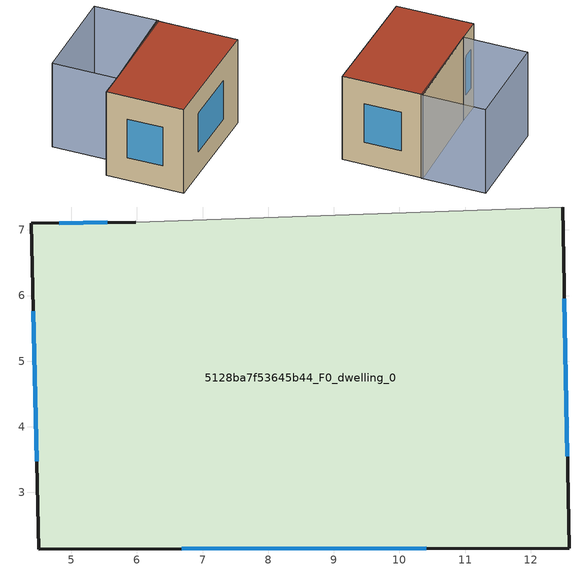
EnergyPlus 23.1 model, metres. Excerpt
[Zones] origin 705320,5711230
5128ba7f53645b44_F0_dwelling_0
 floor ground (EU_floor_Construction): 12.49,7.35 12.59,2.15 4.51,2.14 4.39,7.1 5.98,7.12 z0
 wall outside (EU_wall_Construction): 5.98,7.12 4.39,7.1 4.51,2.14 12.59,2.15 12.49,7.35 z0:6
 wall adiabatic (EU_wall_Construction): 12.49,7.35 5.98,7.12 z0:6
 window (EU_Window_Construction): 6.69,2.14 10.41,2.15 / 4.42,5.76 4.48,3.48 / 5.55,7.11 4.82,7.1 / 12.56,3.55 12.51,5.95 z1.62:4.38
 roof outside (EU_roof_Construction): 12.59,2.15 12.49,7.35 5.98,7.12 4.39,7.1 4.51,2.14 z6
shading: 5.89,11.27 12.43,11.4 / 12.43,11.4 12.51,7.25 / 12.51,7.25 5.97,7.12 / 5.97,7.12 5.89,11.27 / 12.43,11.4 5.89,11.27 z0:6
[Building]
EU S2 Campaign: North Axis=0; Terrain=City; Solar Distribution=FullExterior
[Site:Location]
London: Latitude=51.5; Longitude=-0.5; Time Zone=0; Elevation=25
[SizingPeriod:WeatherFileDays]
AnnualSizingPeriod: Begin Month=1; Begin Day of Month=1; End Month=12; End Day of Month=31; Day of Week for Start Day=Monday; Use Weather File Daylight Saving Period=No; Use Weather File Rain and Snow Indicators=No
[MATERIAL]
EU_InternalMass_Material: Roughness=MediumRough; Thickness=0.1; Conductivity=1; Density=1800; Specific Heat=900; Thermal Absorptance=0.9; Solar Absorptance=0.7; Visible Absorptance=0.7
[MATERIAL:NOMASS] Roughness=MediumRough; Thermal Absorptance=0.9; Solar Absorptance=0.7; Visible Absorptance=0.7
Name | Thermal Resistance
EU_wall_NoMass | 0.555556
EU_roof_NoMass | 0.510204
EU_floor_NoMass | 1.68919
[WINDOWMATERIAL:SIMPLEGLAZINGSYSTEM]
EU_Window_SimpleGlazing: UFactor=3.96; Solar Heat Gain Coefficient=0.85; Visible Transmittance=0.85
[CONSTRUCTION]
EU_wall_Construction: EU_wall_NoMass
EU_roof_Construction: EU_roof_NoMass
EU_floor_Construction: EU_floor_NoMass
EU_InternalMass_Construction: EU_InternalMass_Material
EU_Window_Construction: EU_Window_SimpleGlazing
[ZONE]
5128ba7f53645b44_F0_dwelling_0: Type=1; Multiplier=1; Ceiling Height=autocalculate; Volume=245.924; Floor Area=autocalculate; Part of Total Floor Area=Yes
[INTERNALMASS]
5128ba7f53645b44_F0_dwelling_0_EU_InternalMass: Construction=EU_InternalMass_Construction; Zone or ZoneList=5128ba7f53645b44_F0_dwelling_0; Surface Area=40.9872
[OTHEREQUIPMENT]
EU_Step8_InternalGain_5128ba7f53645b44_F0_dwelling_0_f000: Fuel Type=Electricity; Zone or ZoneList or Space or SpaceList=5128ba7f53645b44_F0_dwelling_0; Schedule=EU_Step8_GainSchedule_5128ba7f53645b44_F0_dwelling_0_f000; Design Level Calculation Method=Watts/Area; Power per Zone Floor Area=1; Fraction Latent=0; Fraction Radiant=0; Fraction Lost=0; Carbon Dioxide Generation Rate=0; EndUse Subcategory=EU_Step8_InternalGains
[ZONEVENTILATION:DESIGNFLOWRATE]
EU_ConstantAir_5128ba7f53645b44_F0_dwelling_0: Zone or ZoneList or Space or SpaceList=5128ba7f53645b44_F0_dwelling_0; Schedule=EU_AlwaysOn; Design Flow Rate Calculation Method=AirChanges/Hour; Air Changes per Hour=0.48; Ventilation Type=Natural; Fan Pressure Rise=0; Fan Total Efficiency=1; Constant Term Coefficient=1; Temperature Term Coefficient=0; Velocity Term Coefficient=0; Velocity Squared Term Coefficient=0; Minimum Indoor Temperature=-100; Maximum Indoor Temperature=100; Delta Temperature=-100; Minimum Outdoor Temperature=-100; Maximum Outdoor Temperature=100; Maximum Wind Speed=40
[HVACTEMPLATE:THERMOSTAT]
EU_HeatOnly_5128ba7f53645b44_F0_dwelling_0: Constant Heating Setpoint=20; Constant Cooling Setpoint=50
[HVACTEMPLATE:ZONE:IDEALLOADSAIRSYSTEM]
5128ba7f53645b44_F0_dwelling_0: Template Thermostat=EU_HeatOnly_5128ba7f53645b44_F0_dwelling_0; System Availability Schedule=EU_AlwaysOn; Maximum Heating Supply Air Temperature=50; Minimum Cooling Supply Air Temperature=13; Maximum Heating Supply Air Humidity Ratio=0.0156; Minimum Cooling Supply Air Humidity Ratio=0.0077; Heating Limit=NoLimit; Cooling Limit=NoLimit; Heating Availability Schedule=EU_AlwaysOn; Cooling Availability Schedule=EU_CoolingOff; Dehumidification Control Type=ConstantSensibleHeatRatio; Cooling Sensible Heat Ratio=0.7; Dehumidification Setpoint=60; Humidification Control Type=None; Humidification Setpoint=30; Outdoor Air Method=None; Outdoor Air Flow Rate per Person=0.00944; Outdoor Air Flow Rate per Zone Floor Area=0; Outdoor Air Flow Rate per Zone=0; Demand Controlled Ventilation Type=None; Outdoor Air Economizer Type=NoEconomizer; Heat Recovery Type=None; Sensible Heat Recovery Effectiveness=0.7; Latent Heat Recovery Effectiveness=0.65
[SIZING:ZONE]
5128ba7f53645b44_F0_dwelling_0: Zone Cooling Design Supply Air Temperature Input Method=SupplyAirTemperature; Zone Cooling Design Supply Air Temperature=13; Zone Heating Design Supply Air Temperature Input Method=SupplyAirTemperature; Zone Heating Design Supply Air Temperature=50; Zone Cooling Design Supply Air Humidity Ratio=0.008; Zone Heating Design Supply Air Humidity Ratio=0.008; Cooling Design Air Flow Method=DesignDay; Cooling Design Air Flow Rate=0; Cooling Minimum Air Flow per Zone Floor Area=0.000762; Cooling Minimum Air Flow=0; Cooling Minimum Air Flow Fraction=0.2; Heating Design Air Flow Method=DesignDay; Heating Design Air Flow Rate=0; Heating Maximum Air Flow per Zone Floor Area=0.002032; Heating Maximum Air Flow=0.141576; Heating Maximum Air Flow Fraction=0.3; Account for Dedicated Outdoor Air System=No; Dedicated Outdoor Air System Control Strategy=NeutralSupplyAir; Dedicated Outdoor Air Low Setpoint Temperature for Design=autosize; Dedicated Outdoor Air High Setpoint Temperature for Design=autosize; Zone Load Sizing Method=Sensible Load Only No Latent Load; Zone Latent Cooling Design Supply Air Humidity Ratio Input Method=HumidityRatioDifference; Zone Cooling Design Supply Air Humidity Ratio Difference=0.005; Zone Latent Heating Design Supply Air Humidity Ratio Input Method=HumidityRatioDifference; Zone Humidification Design Supply Air Humidity Ratio Difference=0.005
[SCHEDULE:CONSTANT]
Name | Hourly Value
EU_AlwaysOn | 1
EU_CoolingOff | 0
[SCHEDULE:FILE]
EU_Step8_GainSchedule_5128ba7f53645b44_F0_dwelling_0_f000: File=../../schedules/5128ba7f53645b44/5128ba7f53645b44_F0_dwelling_0_f000_gain.csv; Column Number=1; Rows to Skip at Top=0; Number of Hours of Data=8760; Column Separator=Comma; Interpolate to Timestep=No; Minutes per Item=60; Adjust Schedule for Daylight Savings=Yes
